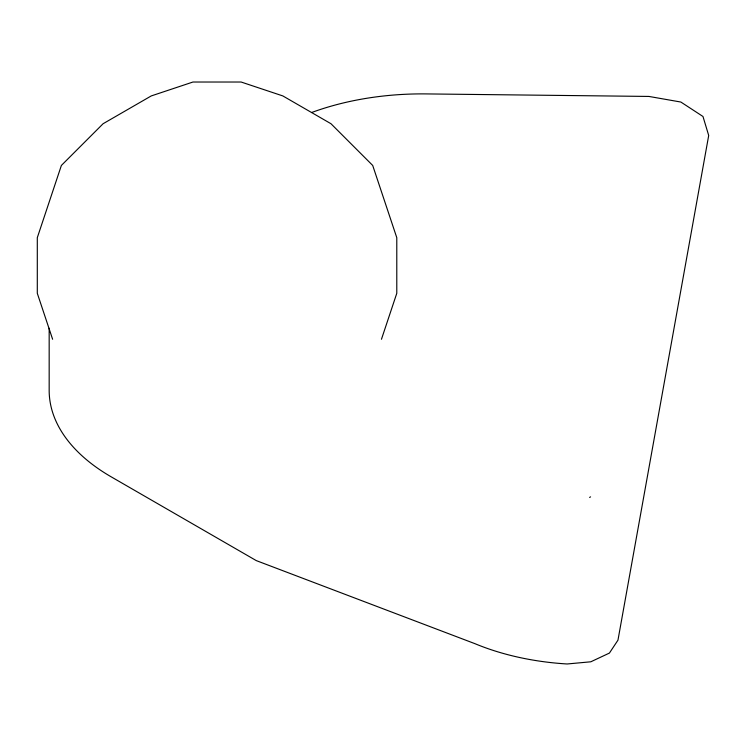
<?xml version="1.0" encoding="UTF-8"?>
<svg xmlns="http://www.w3.org/2000/svg" width="746" height="746" viewBox="0 0 746 746"><rect width="100%" height="100%" fill="white"/><g stroke="black" fill="none" stroke-linecap="round" stroke-linejoin="round"><path stroke-width="1.12" d="M381.458 339.271L396.788 293.299L396.788 237.685L372.702 165.444L330.991 123.733L282.837 95.926L241.126 82.023L192.962 82.023L151.251 95.926L103.088 123.733L61.377 165.444L37.3 237.685L37.3 293.299L52.621 339.271M589.601 497.423L590.562 496.864M49.171 328.24L49.171 390.4A211.696 122.223 0 0 0 111.173 476.825L256.288 560.61L475.099 643.733A191.256 110.417 0 0 0 567.156 663.977L590.813 661.795L609.417 653.076L617.968 640.152L708.7 135.474L702.974 116.488L680.865 102.043L648.936 96.439L426.078 93.912A205.103 118.418 0 0 0 311.53 112.553"/></g></svg>
